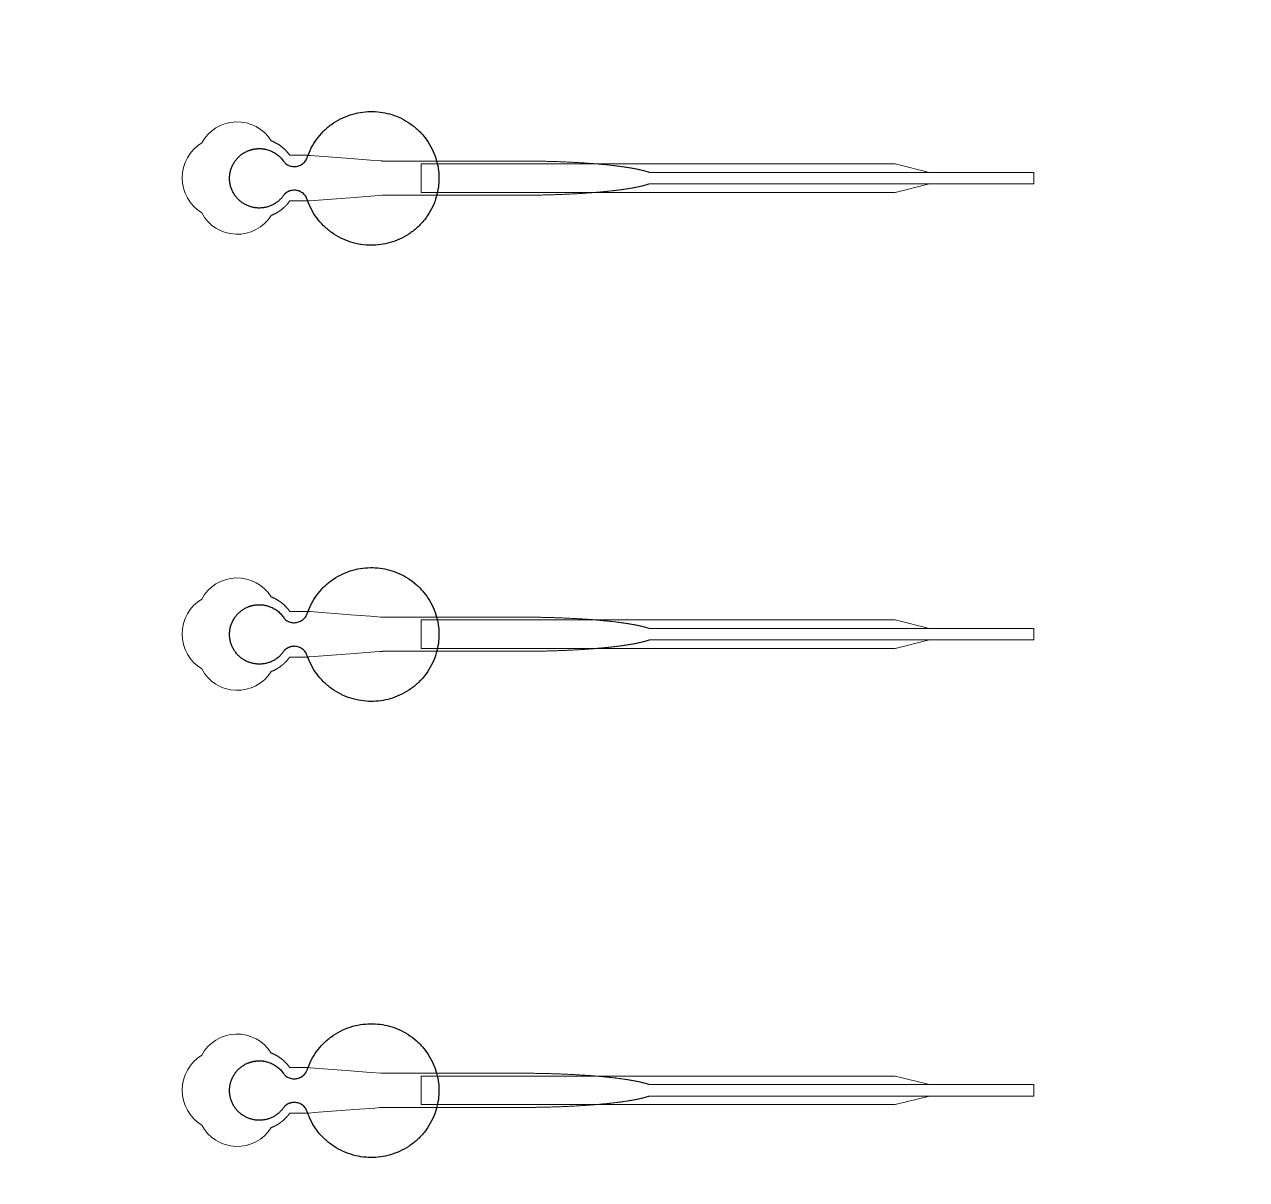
# Model space of a CAD drawing. Header units: inches. Extents: x -52997 to 52003, y -52254 to 52746.
# Drawn here: x -16880 to -11519, y -6398 to -1333 of the extents above; entities that cross this region are included whole.
import ezdxf

# ---------------------------------------------------------------- set-up
doc = ezdxf.new("R2010")
doc.units = ezdxf.units.IN
doc.header["$MEASUREMENT"] = 0
doc.layers.add('1', color=1, linetype='Continuous')
doc.layers.add('2', color=140, linetype='Continuous', lineweight=0)
doc.layers.add('3', color=90, linetype='Continuous', lineweight=0)

msp = doc.modelspace()

# ---------------------------------------------------------------- linework, layer by layer
at = {"layer": '1'}
for points in [[(-16283.4, -47485.7), (0, -47485.7), (16283.4, -47485.7, 5.999107)], [(-16250, -47285.7), (0, -47285.7), (16250, -47285.7, 5.986812)], [(-13685.8, -45485.7), (0, -45485.7), (13685.8, -45485.7, 6.794322)]]:
    msp.add_lwpolyline(points, format="xyb", close=True, dxfattribs=at)
msp.add_circle((-497.2, 245.8), 52500, dxfattribs=at)
for points in [[(-15740.3, -2078.6), (-15718.1, -2055.5), (-15686.5, -2060.7), (-15654.8, -2065.9), (-15641.2, -2094.9), (-15565.8, -2335.8), (-15313.8, -2298.1), (-15061.8, -2260.4), (-15061.7, -2008.3), (-15061.5, -1756.1), (-15313.5, -1718.2), (-15565.5, -1680.3), (-15641.1, -1921.1), (-15654.4, -1949.6), (-15685.2, -1955.3), (-15716.1, -1961.1), (-15738.7, -1939.3), (-15790, -1855.9), (-15884.4, -1882), (-15978.8, -1908.1), (-15980, -2006), (-15981.2, -2104), (-15887.4, -2132.4), (-15793.7, -2160.8), (-15740.3, -2078.6)], [(-15740.3, -4078.6), (-15718.1, -4055.5), (-15686.5, -4060.7), (-15654.8, -4065.9), (-15641.2, -4094.9), (-15565.8, -4335.8), (-15313.8, -4298.1), (-15061.8, -4260.4), (-15061.7, -4008.3), (-15061.5, -3756.1), (-15313.5, -3718.2), (-15565.5, -3680.3), (-15641.1, -3921.1), (-15654.4, -3949.6), (-15685.2, -3955.3), (-15716.1, -3961.1), (-15738.7, -3939.3), (-15790, -3855.9), (-15884.4, -3882), (-15978.8, -3908.1), (-15980, -4006), (-15981.2, -4104), (-15887.4, -4132.4), (-15793.7, -4160.8), (-15740.3, -4078.6)], [(-15740.3, -6078.6), (-15718.1, -6055.5), (-15686.5, -6060.7), (-15654.8, -6065.9), (-15641.2, -6094.9), (-15565.8, -6335.8), (-15313.8, -6298.1), (-15061.8, -6260.4), (-15061.7, -6008.3), (-15061.5, -5756.1), (-15313.5, -5718.2), (-15565.5, -5680.3), (-15641.1, -5921.1), (-15654.4, -5949.6), (-15685.2, -5955.3), (-15716.1, -5961.1), (-15738.7, -5939.3), (-15790, -5855.9), (-15884.4, -5882), (-15978.8, -5908.1), (-15980, -6006), (-15981.2, -6104), (-15887.4, -6132.4), (-15793.7, -6160.8), (-15740.3, -6078.6)]]:
    msp.add_rational_spline(points, [1, 0.884783429184, 1, 0.884783429184, 1, 0.758252289935, 1, 0.758252289935, 1, 0.758252289935, 1, 0.758252289935, 1, 0.888941908896, 1, 0.888941908896, 1, 0.79946124759, 1, 0.79946124759, 1, 0.79946124759, 1, 0.79946124759, 1], degree=2, knots=[0, 0, 0, 0.969535, 0.969535, 1.939069, 1.939069, 3.359405, 3.359405, 4.779741, 4.779741, 6.200078, 6.200078, 7.620414, 7.620414, 8.571947, 8.571947, 9.52348, 9.52348, 10.812277, 10.812277, 12.101074, 12.101074, 13.389871, 13.389871, 14.678668, 14.678668, 14.678668], dxfattribs=at)
at = {"layer": '2'}
for points in [[(-16283.4, -47485.7), (0, -47485.7), (16283.4, -47485.7, 5.999107)], [(-16250, -47285.7), (0, -47285.7), (16250, -47285.7, 5.986812)], [(-13685.8, -45485.7), (0, -45485.7), (13685.8, -45485.7, 6.794322)], [(-15797.6, -2170.4), (-15797.3, -2170.3), (-15796.4, -2170), (-15795.6, -2169.7), (-15794.7, -2169.3), (-15793.9, -2169), (-15793, -2168.6), (-15792.2, -2168.3), (-15791.3, -2167.9), (-15790.5, -2167.5), (-15789.6, -2167.2), (-15788.8, -2166.8), (-15787.9, -2166.4), (-15787.1, -2166), (-15786.2, -2165.6), (-15785.3, -2165.2), (-15784.5, -2164.8), (-15783.6, -2164.4), (-15782.8, -2163.9), (-15781.9, -2163.5), (-15781.1, -2163.1), (-15780.2, -2162.6), (-15779.3, -2162.2), (-15778.5, -2161.7), (-15777.6, -2161.3), (-15776.8, -2160.8), (-15775.9, -2160.3), (-15775.1, -2159.9), (-15774.2, -2159.4), (-15773.3, -2158.9), (-15772.5, -2158.4), (-15771.6, -2157.9), (-15770.8, -2157.4), (-15769.9, -2156.9), (-15769.1, -2156.4), (-15768.2, -2155.8), (-15767.4, -2155.3), (-15766.5, -2154.8), (-15765.7, -2154.2), (-15764.9, -2153.7), (-15764, -2153.1), (-15763.2, -2152.6), (-15762.3, -2152), (-15761.5, -2151.4), (-15760.7, -2150.9), (-15759.8, -2150.3), (-15759, -2149.7), (-15758.2, -2149.1), (-15757.4, -2148.5), (-15756.5, -2147.9), (-15755.7, -2147.3), (-15754.9, -2146.7), (-15754.1, -2146.1), (-15753.3, -2145.5), (-15752.5, -2144.8), (-15751.7, -2144.2), (-15750.9, -2143.6), (-15750.1, -2142.9), (-15749.3, -2142.3), (-15748.5, -2141.7), (-15747.7, -2141), (-15746.9, -2140.4), (-15746.1, -2139.7), (-15745.3, -2139), (-15744.6, -2138.4), (-15743.8, -2137.7), (-15743, -2137), (-15742.3, -2136.3), (-15741.5, -2135.7), (-15740.8, -2135), (-15740, -2134.3), (-15739.3, -2133.6), (-15738.5, -2132.9), (-15737.8, -2132.2), (-15737.1, -2131.5), (-15736.3, -2130.8), (-15735.6, -2130.1), (-15734.9, -2129.3), (-15734.2, -2128.6), (-15733.5, -2127.9), (-15732.8, -2127.2), (-15732.1, -2126.4), (-15731.4, -2125.7), (-15730.7, -2125), (-15730.1, -2124.3), (-15729.4, -2123.5), (-15728.7, -2122.8), (-15728, -2122), (-15727.4, -2121.3), (-15726.7, -2120.5), (-15726.1, -2119.8), (-15725.5, -2119), (-15724.8, -2118.3), (-15724.2, -2117.5), (-15723.6, -2116.8), (-15723, -2116), (-15722.4, -2115.3), (-15721.7, -2114.5), (-15721.1, -2113.7), (-15720.6, -2113), (-15720, -2112.2), (-15719.4, -2111.4), (-15718.8, -2110.7), (-15718.3, -2109.9), (-15717.7, -2109.1), (-15717.1, -2108.4), (-15716.6, -2107.6), (-15716.1, -2106.8), (-15672.5, -2106.8), (-15650.7, -2106.8), (-15639.8, -2106.8), (-15637.1, -2106.8), (-15635.7, -2106.8), (-15635.6, -2106.8), (-15635.6, -2106.8), (-15635.6, -2106.8), (-15635.6, -2106.8), (-15635.6, -2106.8), (-15635.5, -2106.8), (-15635.2, -2106.8), (-15634.5, -2106.7), (-15633.1, -2106.6), (-15630.3, -2106.4), (-15608.3, -2104.7), (-15431.6, -2091.2), (-15343.3, -2084.4), (-15321.2, -2082.7), (-15310.2, -2081.9), (-15309.8, -2081.8), (-15309.7, -2081.8), (-15309.7, -2081.8), (-15309.7, -2081.8), (-15309.6, -2081.8), (-15309.2, -2081.8), (-15048.7, -2081.8), (-15042.4, -2081.8), (-15029.8, -2081.8), (-14929.3, -2081.8), (-14728.3, -2081.8), (-14715.7, -2081.8), (-14709.5, -2081.8), (-14706.3, -2081.8), (-14704.8, -2081.8), (-14704.4, -2081.8), (-14704.2, -2081.8), (-14704.1, -2081.8), (-14704, -2081.8), (-14704, -2081.8), (-14704, -2081.8), (-14703.4, -2081.8), (-14698.8, -2081.8), (-14694.2, -2081.8), (-14689.6, -2081.8), (-14685, -2081.8), (-14680.3, -2081.8), (-14675.7, -2081.7), (-14671, -2081.7), (-14666.3, -2081.7), (-14661.6, -2081.6), (-14656.9, -2081.6), (-14652.2, -2081.6), (-14647.5, -2081.5), (-14642.8, -2081.4), (-14638, -2081.4), (-14633.3, -2081.3), (-14628.5, -2081.2), (-14623.7, -2081.2), (-14619, -2081.1), (-14614.2, -2081), (-14609.4, -2080.9), (-14604.6, -2080.8), (-14599.8, -2080.7), (-14595, -2080.6), (-14590.2, -2080.5), (-14585.3, -2080.3), (-14580.5, -2080.2), (-14575.7, -2080.1), (-14570.9, -2080), (-14566, -2079.8), (-14561.2, -2079.7), (-14556.4, -2079.5), (-14551.6, -2079.4), (-14546.7, -2079.2), (-14541.9, -2079), (-14537.1, -2078.9), (-14532.2, -2078.7), (-14527.4, -2078.5), (-14522.6, -2078.3), (-14517.7, -2078.1), (-14512.9, -2077.9), (-14508.1, -2077.7), (-14503.3, -2077.5), (-14498.5, -2077.3), (-14493.7, -2077.1), (-14488.9, -2076.8), (-14484.1, -2076.6), (-14479.3, -2076.4), (-14474.6, -2076.1), (-14469.8, -2075.9), (-14465.1, -2075.6), (-14460.3, -2075.4), (-14455.6, -2075.1), (-14450.9, -2074.8), (-14446.2, -2074.6), (-14441.5, -2074.3), (-14436.8, -2074), (-14432.1, -2073.7), (-14427.5, -2073.4), (-14422.8, -2073.1), (-14418.2, -2072.8), (-14413.6, -2072.5), (-14409, -2072.1), (-14404.4, -2071.8), (-14402.2, -2071.6), (-14399.9, -2071.5), (-14397.6, -2071.3), (-14395.3, -2071.1), (-14393.1, -2071), (-14390.8, -2070.8), (-14388.6, -2070.6), (-14386.3, -2070.5), (-14384.1, -2070.3), (-14381.9, -2070.1), (-14379.6, -2069.9), (-14377.4, -2069.7), (-14375.2, -2069.6), (-14373, -2069.4), (-14370.8, -2069.2), (-14368.6, -2069), (-14366.4, -2068.8), (-14364.2, -2068.6), (-14362, -2068.5), (-14359.8, -2068.3), (-14357.6, -2068.1), (-14355.4, -2067.9), (-14353.3, -2067.7), (-14351.1, -2067.5), (-14349, -2067.3), (-14346.8, -2067.1), (-14344.7, -2066.9), (-14342.6, -2066.7), (-14340.4, -2066.5), (-14338.3, -2066.3), (-14336.2, -2066.1), (-14334.1, -2065.9), (-14332, -2065.7), (-14329.9, -2065.5), (-14327.8, -2065.3), (-14325.8, -2065.1), (-14323.7, -2064.8), (-14321.6, -2064.6), (-14319.6, -2064.4), (-14317.5, -2064.2), (-14315.5, -2064), (-14313.4, -2063.8), (-14311.4, -2063.5), (-14309.4, -2063.3), (-14307.4, -2063.1), (-14305.4, -2062.9), (-14303.4, -2062.7), (-14301.4, -2062.4), (-14299.4, -2062.2), (-14297.4, -2062), (-14295.5, -2061.8), (-14293.5, -2061.5), (-14291.6, -2061.3), (-14289.6, -2061.1), (-14287.7, -2060.8), (-14285.8, -2060.6), (-14283.9, -2060.4), (-14281.9, -2060.1), (-14280, -2059.9), (-14278.2, -2059.7), (-14276.3, -2059.4), (-14274.4, -2059.2), (-14272.5, -2058.9), (-14270.7, -2058.7), (-14268.8, -2058.5), (-14267, -2058.2), (-14265.2, -2058), (-14263.3, -2057.7), (-14261.5, -2057.5), (-14259.7, -2057.2), (-14257.9, -2057), (-14256.1, -2056.7), (-14254.4, -2056.5), (-14252.6, -2056.2), (-14250.8, -2056), (-14249.1, -2055.7), (-14247.4, -2055.5), (-14245.6, -2055.2), (-14243.9, -2055), (-14242.2, -2054.7), (-14240.5, -2054.5), (-14238.8, -2054.2), (-14237.1, -2053.9), (-14235.5, -2053.7), (-14233.8, -2053.4), (-14232.1, -2053.2), (-14230.5, -2052.9), (-14228.9, -2052.6), (-14227.2, -2052.4), (-14225.6, -2052.1), (-14224, -2051.8), (-14222.4, -2051.6), (-14220.8, -2051.3), (-14219.3, -2051), (-14217.7, -2050.8), (-14216.2, -2050.5), (-14214.6, -2050.2), (-14213.1, -2050), (-14211.6, -2049.7), (-14210, -2049.4), (-14208.5, -2049.1), (-14207, -2048.9), (-14205.6, -2048.6), (-14204.1, -2048.3), (-14202.6, -2048), (-14201.2, -2047.8), (-14199.7, -2047.5), (-14198.3, -2047.2), (-14196.9, -2046.9), (-14195.5, -2046.6), (-14194.1, -2046.4), (-14192.7, -2046.1), (-14191.3, -2045.8), (-14190, -2045.5), (-14188.6, -2045.2), (-14187.3, -2044.9), (-14185.9, -2044.7), (-14184.6, -2044.4), (-14183.3, -2044.1), (-14182, -2043.8), (-14180.7, -2043.5), (-14179.4, -2043.2), (-14178.2, -2043), (-14176.9, -2042.7), (-14175.7, -2042.4), (-14174.4, -2042.1), (-14173.2, -2041.8), (-14172, -2041.5), (-14170.8, -2041.2), (-14169.6, -2040.9), (-14168.4, -2040.6), (-14167.2, -2040.3), (-14166.1, -2040.1), (-14164.9, -2039.8), (-14163.8, -2039.5), (-14162.7, -2039.2), (-14161.5, -2038.9), (-14160.4, -2038.6), (-14159.3, -2038.3), (-14158.3, -2038), (-14157.2, -2037.7), (-14156.1, -2037.4), (-14155.1, -2037.1), (-14154, -2036.8), (-14153, -2036.5), (-14152, -2036.2), (-14151, -2035.9), (-14150, -2035.6), (-14149, -2035.3), (-14148, -2035), (-14147.1, -2034.7), (-14146.1, -2034.4), (-14145.2, -2034.1), (-14144.3, -2033.8), (-14143.3, -2033.5), (-14142.4, -2033.2), (-14141.5, -2032.9), (-14140.7, -2032.6), (-14139.8, -2032.3), (-14138.4, -2031.9), (-12452.7, -2032), (-12452.7, -1981.8), (-14138.3, -1981.8), (-14138.6, -1981.7), (-14139.4, -1981.4), (-14140.3, -1981.1), (-14141.2, -1980.8), (-14142.1, -1980.5), (-14143, -1980.2), (-14143.9, -1979.9), (-14144.8, -1979.6), (-14145.8, -1979.3), (-14146.7, -1979), (-14147.7, -1978.7), (-14148.7, -1978.4), (-14149.6, -1978.1), (-14150.6, -1977.8), (-14151.6, -1977.5), (-14152.7, -1977.2), (-14153.7, -1976.9), (-14154.7, -1976.6), (-14155.8, -1976.3), (-14156.8, -1976.1), (-14157.9, -1975.8), (-14159, -1975.5), (-14160.1, -1975.2), (-14161.2, -1974.9), (-14162.3, -1974.6), (-14163.4, -1974.3), (-14164.6, -1974), (-14165.7, -1973.7), (-14166.9, -1973.4), (-14168, -1973.1), (-14169.2, -1972.8), (-14170.4, -1972.5), (-14171.6, -1972.2), (-14172.8, -1971.9), (-14174.1, -1971.7), (-14175.3, -1971.4), (-14176.5, -1971.1), (-14177.8, -1970.8), (-14179.1, -1970.5), (-14180.3, -1970.2), (-14181.6, -1969.9), (-14182.9, -1969.6), (-14184.3, -1969.4), (-14185.6, -1969.1), (-14186.9, -1968.8), (-14188.3, -1968.5), (-14189.6, -1968.2), (-14191, -1967.9), (-14192.4, -1967.7), (-14193.7, -1967.4), (-14195.1, -1967.1), (-14196.5, -1966.8), (-14198, -1966.5), (-14199.4, -1966.3), (-14200.8, -1966), (-14202.3, -1965.7), (-14203.7, -1965.4), (-14205.2, -1965.1), (-14206.7, -1964.9), (-14208.2, -1964.6), (-14209.7, -1964.3), (-14211.2, -1964), (-14212.7, -1963.8), (-14214.3, -1963.5), (-14215.8, -1963.2), (-14217.4, -1963), (-14218.9, -1962.7), (-14220.5, -1962.4), (-14222.1, -1962.2), (-14223.7, -1961.9), (-14225.3, -1961.6), (-14226.9, -1961.4), (-14228.5, -1961.1), (-14230.1, -1960.8), (-14231.8, -1960.6), (-14233.4, -1960.3), (-14235.1, -1960), (-14236.8, -1959.8), (-14238.4, -1959.5), (-14240.1, -1959.3), (-14241.8, -1959), (-14243.6, -1958.7), (-14245.3, -1958.5), (-14247, -1958.2), (-14248.7, -1958), (-14250.5, -1957.7), (-14252.2, -1957.5), (-14254, -1957.2), (-14255.8, -1957), (-14257.6, -1956.7), (-14259.4, -1956.5), (-14261.2, -1956.2), (-14263, -1956), (-14264.8, -1955.7), (-14266.6, -1955.5), (-14268.5, -1955.2), (-14270.3, -1955), (-14272.2, -1954.8), (-14274, -1954.5), (-14275.9, -1954.3), (-14277.8, -1954), (-14279.7, -1953.8), (-14281.6, -1953.6), (-14283.5, -1953.3), (-14285.4, -1953.1), (-14287.3, -1952.9), (-14289.2, -1952.6), (-14291.2, -1952.4), (-14293.1, -1952.2), (-14295.1, -1951.9), (-14297, -1951.7), (-14299, -1951.5), (-14301, -1951.3), (-14303, -1951), (-14305, -1950.8), (-14307, -1950.6), (-14309, -1950.4), (-14311, -1950.2), (-14313, -1949.9), (-14315, -1949.7), (-14317.1, -1949.5), (-14319.1, -1949.3), (-14321.2, -1949.1), (-14323.2, -1948.9), (-14325.3, -1948.7), (-14327.4, -1948.4), (-14329.5, -1948.2), (-14331.6, -1948), (-14333.6, -1947.8), (-14335.7, -1947.6), (-14337.9, -1947.4), (-14340, -1947.2), (-14342.1, -1947), (-14344.2, -1946.8), (-14346.4, -1946.6), (-14348.5, -1946.4), (-14350.6, -1946.2), (-14352.8, -1946), (-14354.9, -1945.8), (-14357.1, -1945.6), (-14359.3, -1945.4), (-14361.5, -1945.3), (-14363.6, -1945.1), (-14365.8, -1944.9), (-14368, -1944.7), (-14370.2, -1944.5), (-14372.4, -1944.3), (-14374.6, -1944.1), (-14376.8, -1944), (-14379.1, -1943.8), (-14381.3, -1943.6), (-14383.5, -1943.4), (-14385.8, -1943.2), (-14388, -1943.1), (-14390.2, -1942.9), (-14392.5, -1942.7), (-14394.7, -1942.6), (-14397, -1942.4), (-14399.3, -1942.2), (-14401.5, -1942.1), (-14406.1, -1941.7), (-14410.7, -1941.4), (-14415.2, -1941.1), (-14419.8, -1940.8), (-14424.5, -1940.5), (-14429.1, -1940.2), (-14433.7, -1939.9), (-14438.4, -1939.6), (-14443.1, -1939.3), (-14447.7, -1939), (-14452.4, -1938.7), (-14457.2, -1938.5), (-14461.9, -1938.2), (-14466.6, -1937.9), (-14471.3, -1937.7), (-14476.1, -1937.5), (-14480.8, -1937.2), (-14485.6, -1937), (-14490.4, -1936.7), (-14495.1, -1936.5), (-14499.9, -1936.3), (-14504.7, -1936.1), (-14509.5, -1935.9), (-14514.3, -1935.7), (-14519.1, -1935.5), (-14523.9, -1935.3), (-14528.7, -1935.1), (-14533.5, -1934.9), (-14538.3, -1934.7), (-14543.1, -1934.6), (-14547.9, -1934.4), (-14552.7, -1934.3), (-14557.6, -1934.1), (-14562.4, -1933.9), (-14567.2, -1933.8), (-14572, -1933.7), (-14576.8, -1933.5), (-14581.6, -1933.4), (-14586.4, -1933.3), (-14591.2, -1933.2), (-14595.9, -1933.1), (-14600.7, -1932.9), (-14605.5, -1932.8), (-14610.3, -1932.8), (-14615, -1932.7), (-14619.8, -1932.6), (-14624.5, -1932.5), (-14629.3, -1932.4), (-14634, -1932.3), (-14638.7, -1932.3), (-14643.4, -1932.2), (-14648.1, -1932.2), (-14652.8, -1932.1), (-14657.5, -1932.1), (-14662.2, -1932), (-14666.8, -1932), (-14671.5, -1931.9), (-14676.1, -1931.9), (-14680.7, -1931.9), (-14685.3, -1931.9), (-14689.9, -1931.9), (-14692.2, -1931.8), (-14692.8, -1931.8), (-14693.1, -1931.8), (-14693.2, -1931.8), (-14693.4, -1931.8), (-14695, -1931.8), (-14701.4, -1931.8), (-14714.1, -1931.8), (-14765.1, -1931.8), (-14969.1, -1931.8), (-15020, -1931.8), (-15045.5, -1931.8), (-15051.9, -1931.8), (-15053.5, -1931.8), (-15309.3, -1931.8), (-15309.7, -1931.8), (-15309.7, -1931.8), (-15309.7, -1931.8), (-15309.8, -1931.8), (-15309.9, -1931.8), (-15310.2, -1931.8), (-15311.6, -1931.7), (-15317.1, -1931.3), (-15361.3, -1927.9), (-15449.6, -1921.1), (-15626.2, -1907.6), (-15631.8, -1907.1), (-15634.5, -1906.9), (-15635.2, -1906.9), (-15635.6, -1906.8), (-15635.6, -1906.8), (-15635.6, -1906.8), (-15635.6, -1906.8), (-15635.6, -1906.8), (-15635.7, -1906.8), (-15635.7, -1906.8), (-15636, -1906.8), (-15638.8, -1906.8), (-15644.2, -1906.8), (-15655.1, -1906.8), (-15676.9, -1906.8), (-15698.7, -1906.8), (-15709.6, -1906.8), (-15715, -1906.8), (-15715.7, -1906.8), (-15715.9, -1906.8), (-15716, -1906.8), (-15716, -1906.8), (-15716, -1906.8), (-15716.1, -1906.8), (-15716.1, -1906.8), (-15716.5, -1906.2), (-15717.3, -1905.1), (-15718.1, -1904), (-15718.9, -1902.9), (-15719.7, -1901.8), (-15720.6, -1900.6), (-15721.4, -1899.5), (-15722.3, -1898.4), (-15723.2, -1897.3), (-15724.1, -1896.2), (-15725, -1895.1), (-15725.9, -1894), (-15726.9, -1892.9), (-15727.8, -1891.8), (-15728.8, -1890.7), (-15729.8, -1889.6), (-15730.8, -1888.5), (-15731.8, -1887.5), (-15732.8, -1886.4), (-15733.8, -1885.3), (-15734.9, -1884.3), (-15735.9, -1883.2), (-15737, -1882.2), (-15738, -1881.1), (-15739.1, -1880.1), (-15740.2, -1879), (-15741.3, -1878), (-15742.5, -1877), (-15743.6, -1876), (-15744.7, -1875), (-15745.9, -1874), (-15747.1, -1873), (-15748.2, -1872), (-15749.4, -1871), (-15750.6, -1870.1), (-15751.8, -1869.1), (-15753.1, -1868.2), (-15754.3, -1867.2), (-15755.5, -1866.3), (-15756.8, -1865.4), (-15758, -1864.5), (-15759.3, -1863.6), (-15760.6, -1862.7), (-15761.9, -1861.8), (-15763.2, -1861), (-15764.5, -1860.1), (-15765.8, -1859.3), (-15767.1, -1858.4), (-15768.4, -1857.6), (-15769.8, -1856.8), (-15771.1, -1856), (-15772.5, -1855.2), (-15773.8, -1854.4), (-15775.2, -1853.6), (-15776.6, -1852.9), (-15777.9, -1852.1), (-15779.3, -1851.4), (-15780.7, -1850.7), (-15782.1, -1850), (-15783.5, -1849.3), (-15784.9, -1848.6), (-15786.3, -1848), (-15787.7, -1847.3), (-15789.1, -1846.7), (-15790.6, -1846.1), (-15792, -1845.5), (-15793.4, -1844.9), (-15794.9, -1844.3), (-15796.3, -1843.7), (-15797.5, -1843.2, 0.576044), (-16102.1, -1852.6, 0.560065), (-16102.1, -2159.1, 0.578435)], [(-15797.6, -4170.4), (-15797.3, -4170.3), (-15796.4, -4170), (-15795.6, -4169.7), (-15794.7, -4169.3), (-15793.9, -4169), (-15793, -4168.6), (-15792.2, -4168.3), (-15791.3, -4167.9), (-15790.5, -4167.5), (-15789.6, -4167.2), (-15788.8, -4166.8), (-15787.9, -4166.4), (-15787.1, -4166), (-15786.2, -4165.6), (-15785.3, -4165.2), (-15784.5, -4164.8), (-15783.6, -4164.4), (-15782.8, -4163.9), (-15781.9, -4163.5), (-15781.1, -4163.1), (-15780.2, -4162.6), (-15779.3, -4162.2), (-15778.5, -4161.7), (-15777.6, -4161.3), (-15776.8, -4160.8), (-15775.9, -4160.3), (-15775.1, -4159.9), (-15774.2, -4159.4), (-15773.3, -4158.9), (-15772.5, -4158.4), (-15771.6, -4157.9), (-15770.8, -4157.4), (-15769.9, -4156.9), (-15769.1, -4156.4), (-15768.2, -4155.8), (-15767.4, -4155.3), (-15766.5, -4154.8), (-15765.7, -4154.2), (-15764.9, -4153.7), (-15764, -4153.1), (-15763.2, -4152.6), (-15762.3, -4152), (-15761.5, -4151.4), (-15760.7, -4150.9), (-15759.8, -4150.3), (-15759, -4149.7), (-15758.2, -4149.1), (-15757.4, -4148.5), (-15756.5, -4147.9), (-15755.7, -4147.3), (-15754.9, -4146.7), (-15754.1, -4146.1), (-15753.3, -4145.5), (-15752.5, -4144.8), (-15751.7, -4144.2), (-15750.9, -4143.6), (-15750.1, -4142.9), (-15749.3, -4142.3), (-15748.5, -4141.7), (-15747.7, -4141), (-15746.9, -4140.4), (-15746.1, -4139.7), (-15745.3, -4139), (-15744.6, -4138.4), (-15743.8, -4137.7), (-15743, -4137), (-15742.3, -4136.3), (-15741.5, -4135.7), (-15740.8, -4135), (-15740, -4134.3), (-15739.3, -4133.6), (-15738.5, -4132.9), (-15737.8, -4132.2), (-15737.1, -4131.5), (-15736.3, -4130.8), (-15735.6, -4130.1), (-15734.9, -4129.3), (-15734.2, -4128.6), (-15733.5, -4127.9), (-15732.8, -4127.2), (-15732.1, -4126.4), (-15731.4, -4125.7), (-15730.7, -4125), (-15730.1, -4124.3), (-15729.4, -4123.5), (-15728.7, -4122.8), (-15728, -4122), (-15727.4, -4121.3), (-15726.7, -4120.5), (-15726.1, -4119.8), (-15725.5, -4119), (-15724.8, -4118.3), (-15724.2, -4117.5), (-15723.6, -4116.8), (-15723, -4116), (-15722.4, -4115.3), (-15721.7, -4114.5), (-15721.1, -4113.7), (-15720.6, -4113), (-15720, -4112.2), (-15719.4, -4111.4), (-15718.8, -4110.7), (-15718.3, -4109.9), (-15717.7, -4109.1), (-15717.1, -4108.4), (-15716.6, -4107.6), (-15716.1, -4106.8), (-15672.5, -4106.8), (-15650.7, -4106.8), (-15639.8, -4106.8), (-15637.1, -4106.8), (-15635.7, -4106.8), (-15635.6, -4106.8), (-15635.6, -4106.8), (-15635.6, -4106.8), (-15635.6, -4106.8), (-15635.6, -4106.8), (-15635.5, -4106.8), (-15635.2, -4106.8), (-15634.5, -4106.7), (-15633.1, -4106.6), (-15630.3, -4106.4), (-15608.3, -4104.7), (-15431.6, -4091.2), (-15343.3, -4084.4), (-15321.2, -4082.7), (-15310.2, -4081.9), (-15309.8, -4081.8), (-15309.7, -4081.8), (-15309.7, -4081.8), (-15309.7, -4081.8), (-15309.6, -4081.8), (-15309.2, -4081.8), (-15048.7, -4081.8), (-15042.4, -4081.8), (-15029.8, -4081.8), (-14929.3, -4081.8), (-14728.3, -4081.8), (-14715.7, -4081.8), (-14709.5, -4081.8), (-14706.3, -4081.8), (-14704.8, -4081.8), (-14704.4, -4081.8), (-14704.2, -4081.8), (-14704.1, -4081.8), (-14704, -4081.8), (-14704, -4081.8), (-14704, -4081.8), (-14703.4, -4081.8), (-14698.8, -4081.8), (-14694.2, -4081.8), (-14689.6, -4081.8), (-14685, -4081.8), (-14680.3, -4081.8), (-14675.7, -4081.7), (-14671, -4081.7), (-14666.3, -4081.7), (-14661.6, -4081.6), (-14656.9, -4081.6), (-14652.2, -4081.6), (-14647.5, -4081.5), (-14642.8, -4081.4), (-14638, -4081.4), (-14633.3, -4081.3), (-14628.5, -4081.2), (-14623.7, -4081.2), (-14619, -4081.1), (-14614.2, -4081), (-14609.4, -4080.9), (-14604.6, -4080.8), (-14599.8, -4080.7), (-14595, -4080.6), (-14590.2, -4080.5), (-14585.3, -4080.3), (-14580.5, -4080.2), (-14575.7, -4080.1), (-14570.9, -4080), (-14566, -4079.8), (-14561.2, -4079.7), (-14556.4, -4079.5), (-14551.6, -4079.4), (-14546.7, -4079.2), (-14541.9, -4079), (-14537.1, -4078.9), (-14532.2, -4078.7), (-14527.4, -4078.5), (-14522.6, -4078.3), (-14517.7, -4078.1), (-14512.9, -4077.9), (-14508.1, -4077.7), (-14503.3, -4077.5), (-14498.5, -4077.3), (-14493.7, -4077.1), (-14488.9, -4076.8), (-14484.1, -4076.6), (-14479.3, -4076.4), (-14474.6, -4076.1), (-14469.8, -4075.9), (-14465.1, -4075.6), (-14460.3, -4075.4), (-14455.6, -4075.1), (-14450.9, -4074.8), (-14446.2, -4074.6), (-14441.5, -4074.3), (-14436.8, -4074), (-14432.1, -4073.7), (-14427.5, -4073.4), (-14422.8, -4073.1), (-14418.2, -4072.8), (-14413.6, -4072.5), (-14409, -4072.1), (-14404.4, -4071.8), (-14402.2, -4071.6), (-14399.9, -4071.5), (-14397.6, -4071.3), (-14395.3, -4071.1), (-14393.1, -4071), (-14390.8, -4070.8), (-14388.6, -4070.6), (-14386.3, -4070.5), (-14384.1, -4070.3), (-14381.9, -4070.1), (-14379.6, -4069.9), (-14377.4, -4069.7), (-14375.2, -4069.6), (-14373, -4069.4), (-14370.8, -4069.2), (-14368.6, -4069), (-14366.4, -4068.8), (-14364.2, -4068.6), (-14362, -4068.5), (-14359.8, -4068.3), (-14357.6, -4068.1), (-14355.4, -4067.9), (-14353.3, -4067.7), (-14351.1, -4067.5), (-14349, -4067.3), (-14346.8, -4067.1), (-14344.7, -4066.9), (-14342.6, -4066.7), (-14340.4, -4066.5), (-14338.3, -4066.3), (-14336.2, -4066.1), (-14334.1, -4065.9), (-14332, -4065.7), (-14329.9, -4065.5), (-14327.8, -4065.3), (-14325.8, -4065.1), (-14323.7, -4064.8), (-14321.6, -4064.6), (-14319.6, -4064.4), (-14317.5, -4064.2), (-14315.5, -4064), (-14313.4, -4063.8), (-14311.4, -4063.5), (-14309.4, -4063.3), (-14307.4, -4063.1), (-14305.4, -4062.9), (-14303.4, -4062.7), (-14301.4, -4062.4), (-14299.4, -4062.2), (-14297.4, -4062), (-14295.5, -4061.8), (-14293.5, -4061.5), (-14291.6, -4061.3), (-14289.6, -4061.1), (-14287.7, -4060.8), (-14285.8, -4060.6), (-14283.9, -4060.4), (-14281.9, -4060.1), (-14280, -4059.9), (-14278.2, -4059.7), (-14276.3, -4059.4), (-14274.4, -4059.2), (-14272.5, -4058.9), (-14270.7, -4058.7), (-14268.8, -4058.5), (-14267, -4058.2), (-14265.2, -4058), (-14263.3, -4057.7), (-14261.5, -4057.5), (-14259.7, -4057.2), (-14257.9, -4057), (-14256.1, -4056.7), (-14254.4, -4056.5), (-14252.6, -4056.2), (-14250.8, -4056), (-14249.1, -4055.7), (-14247.4, -4055.5), (-14245.6, -4055.2), (-14243.9, -4055), (-14242.2, -4054.7), (-14240.5, -4054.5), (-14238.8, -4054.2), (-14237.1, -4053.9), (-14235.5, -4053.7), (-14233.8, -4053.4), (-14232.1, -4053.2), (-14230.5, -4052.9), (-14228.9, -4052.6), (-14227.2, -4052.4), (-14225.6, -4052.1), (-14224, -4051.8), (-14222.4, -4051.6), (-14220.8, -4051.3), (-14219.3, -4051), (-14217.7, -4050.8), (-14216.2, -4050.5), (-14214.6, -4050.2), (-14213.1, -4050), (-14211.6, -4049.7), (-14210, -4049.4), (-14208.5, -4049.1), (-14207, -4048.9), (-14205.6, -4048.6), (-14204.1, -4048.3), (-14202.6, -4048), (-14201.2, -4047.8), (-14199.7, -4047.5), (-14198.3, -4047.2), (-14196.9, -4046.9), (-14195.5, -4046.6), (-14194.1, -4046.4), (-14192.7, -4046.1), (-14191.3, -4045.8), (-14190, -4045.5), (-14188.6, -4045.2), (-14187.3, -4044.9), (-14185.9, -4044.7), (-14184.6, -4044.4), (-14183.3, -4044.1), (-14182, -4043.8), (-14180.7, -4043.5), (-14179.4, -4043.2), (-14178.2, -4043), (-14176.9, -4042.7), (-14175.7, -4042.4), (-14174.4, -4042.1), (-14173.2, -4041.8), (-14172, -4041.5), (-14170.8, -4041.2), (-14169.6, -4040.9), (-14168.4, -4040.6), (-14167.2, -4040.3), (-14166.1, -4040.1), (-14164.9, -4039.8), (-14163.8, -4039.5), (-14162.7, -4039.2), (-14161.5, -4038.9), (-14160.4, -4038.6), (-14159.3, -4038.3), (-14158.3, -4038), (-14157.2, -4037.7), (-14156.1, -4037.4), (-14155.1, -4037.1), (-14154, -4036.8), (-14153, -4036.5), (-14152, -4036.2), (-14151, -4035.9), (-14150, -4035.6), (-14149, -4035.3), (-14148, -4035), (-14147.1, -4034.7), (-14146.1, -4034.4), (-14145.2, -4034.1), (-14144.3, -4033.8), (-14143.3, -4033.5), (-14142.4, -4033.2), (-14141.5, -4032.9), (-14140.7, -4032.6), (-14139.8, -4032.3), (-14138.4, -4031.9), (-12452.7, -4032), (-12452.7, -3981.8), (-14138.3, -3981.8), (-14138.6, -3981.7), (-14139.4, -3981.4), (-14140.3, -3981.1), (-14141.2, -3980.8), (-14142.1, -3980.5), (-14143, -3980.2), (-14143.9, -3979.9), (-14144.8, -3979.6), (-14145.8, -3979.3), (-14146.7, -3979), (-14147.7, -3978.7), (-14148.7, -3978.4), (-14149.6, -3978.1), (-14150.6, -3977.8), (-14151.6, -3977.5), (-14152.7, -3977.2), (-14153.7, -3976.9), (-14154.7, -3976.6), (-14155.8, -3976.3), (-14156.8, -3976.1), (-14157.9, -3975.8), (-14159, -3975.5), (-14160.1, -3975.2), (-14161.2, -3974.9), (-14162.3, -3974.6), (-14163.4, -3974.3), (-14164.6, -3974), (-14165.7, -3973.7), (-14166.9, -3973.4), (-14168, -3973.1), (-14169.2, -3972.8), (-14170.4, -3972.5), (-14171.6, -3972.2), (-14172.8, -3971.9), (-14174.1, -3971.7), (-14175.3, -3971.4), (-14176.5, -3971.1), (-14177.8, -3970.8), (-14179.1, -3970.5), (-14180.3, -3970.2), (-14181.6, -3969.9), (-14182.9, -3969.6), (-14184.3, -3969.4), (-14185.6, -3969.1), (-14186.9, -3968.8), (-14188.3, -3968.5), (-14189.6, -3968.2), (-14191, -3967.9), (-14192.4, -3967.7), (-14193.7, -3967.4), (-14195.1, -3967.1), (-14196.5, -3966.8), (-14198, -3966.5), (-14199.4, -3966.3), (-14200.8, -3966), (-14202.3, -3965.7), (-14203.7, -3965.4), (-14205.2, -3965.1), (-14206.7, -3964.9), (-14208.2, -3964.6), (-14209.7, -3964.3), (-14211.2, -3964), (-14212.7, -3963.8), (-14214.3, -3963.5), (-14215.8, -3963.2), (-14217.4, -3963), (-14218.9, -3962.7), (-14220.5, -3962.4), (-14222.1, -3962.2), (-14223.7, -3961.9), (-14225.3, -3961.6), (-14226.9, -3961.4), (-14228.5, -3961.1), (-14230.1, -3960.8), (-14231.8, -3960.6), (-14233.4, -3960.3), (-14235.1, -3960), (-14236.8, -3959.8), (-14238.4, -3959.5), (-14240.1, -3959.3), (-14241.8, -3959), (-14243.6, -3958.7), (-14245.3, -3958.5), (-14247, -3958.2), (-14248.7, -3958), (-14250.5, -3957.7), (-14252.2, -3957.5), (-14254, -3957.2), (-14255.8, -3957), (-14257.6, -3956.7), (-14259.4, -3956.5), (-14261.2, -3956.2), (-14263, -3956), (-14264.8, -3955.7), (-14266.6, -3955.5), (-14268.5, -3955.2), (-14270.3, -3955), (-14272.2, -3954.8), (-14274, -3954.5), (-14275.9, -3954.3), (-14277.8, -3954), (-14279.7, -3953.8), (-14281.6, -3953.6), (-14283.5, -3953.3), (-14285.4, -3953.1), (-14287.3, -3952.9), (-14289.2, -3952.6), (-14291.2, -3952.4), (-14293.1, -3952.2), (-14295.1, -3951.9), (-14297, -3951.7), (-14299, -3951.5), (-14301, -3951.3), (-14303, -3951), (-14305, -3950.8), (-14307, -3950.6), (-14309, -3950.4), (-14311, -3950.2), (-14313, -3949.9), (-14315, -3949.7), (-14317.1, -3949.5), (-14319.1, -3949.3), (-14321.2, -3949.1), (-14323.2, -3948.9), (-14325.3, -3948.7), (-14327.4, -3948.4), (-14329.5, -3948.2), (-14331.6, -3948), (-14333.6, -3947.8), (-14335.7, -3947.6), (-14337.9, -3947.4), (-14340, -3947.2), (-14342.1, -3947), (-14344.2, -3946.8), (-14346.4, -3946.6), (-14348.5, -3946.4), (-14350.6, -3946.2), (-14352.8, -3946), (-14354.9, -3945.8), (-14357.1, -3945.6), (-14359.3, -3945.4), (-14361.5, -3945.3), (-14363.6, -3945.1), (-14365.8, -3944.9), (-14368, -3944.7), (-14370.2, -3944.5), (-14372.4, -3944.3), (-14374.6, -3944.1), (-14376.8, -3944), (-14379.1, -3943.8), (-14381.3, -3943.6), (-14383.5, -3943.4), (-14385.8, -3943.2), (-14388, -3943.1), (-14390.2, -3942.9), (-14392.5, -3942.7), (-14394.7, -3942.6), (-14397, -3942.4), (-14399.3, -3942.2), (-14401.5, -3942.1), (-14406.1, -3941.7), (-14410.7, -3941.4), (-14415.2, -3941.1), (-14419.8, -3940.8), (-14424.5, -3940.5), (-14429.1, -3940.2), (-14433.7, -3939.9), (-14438.4, -3939.6), (-14443.1, -3939.3), (-14447.7, -3939), (-14452.4, -3938.7), (-14457.2, -3938.5), (-14461.9, -3938.2), (-14466.6, -3937.9), (-14471.3, -3937.7), (-14476.1, -3937.5), (-14480.8, -3937.2), (-14485.6, -3937), (-14490.4, -3936.7), (-14495.1, -3936.5), (-14499.9, -3936.3), (-14504.7, -3936.1), (-14509.5, -3935.9), (-14514.3, -3935.7), (-14519.1, -3935.5), (-14523.9, -3935.3), (-14528.7, -3935.1), (-14533.5, -3934.9), (-14538.3, -3934.7), (-14543.1, -3934.6), (-14547.9, -3934.4), (-14552.7, -3934.3), (-14557.6, -3934.1), (-14562.4, -3933.9), (-14567.2, -3933.8), (-14572, -3933.7), (-14576.8, -3933.5), (-14581.6, -3933.4), (-14586.4, -3933.3), (-14591.2, -3933.2), (-14595.9, -3933.1), (-14600.7, -3932.9), (-14605.5, -3932.8), (-14610.3, -3932.8), (-14615, -3932.7), (-14619.8, -3932.6), (-14624.5, -3932.5), (-14629.3, -3932.4), (-14634, -3932.3), (-14638.7, -3932.3), (-14643.4, -3932.2), (-14648.1, -3932.2), (-14652.8, -3932.1), (-14657.5, -3932.1), (-14662.2, -3932), (-14666.8, -3932), (-14671.5, -3931.9), (-14676.1, -3931.9), (-14680.7, -3931.9), (-14685.3, -3931.9), (-14689.9, -3931.9), (-14692.2, -3931.8), (-14692.8, -3931.8), (-14693.1, -3931.8), (-14693.2, -3931.8), (-14693.4, -3931.8), (-14695, -3931.8), (-14701.4, -3931.8), (-14714.1, -3931.8), (-14765.1, -3931.8), (-14969.1, -3931.8), (-15020, -3931.8), (-15045.5, -3931.8), (-15051.9, -3931.8), (-15053.5, -3931.8), (-15309.3, -3931.8), (-15309.7, -3931.8), (-15309.7, -3931.8), (-15309.7, -3931.8), (-15309.8, -3931.8), (-15309.9, -3931.8), (-15310.2, -3931.8), (-15311.6, -3931.7), (-15317.1, -3931.3), (-15361.3, -3927.9), (-15449.6, -3921.1), (-15626.2, -3907.6), (-15631.8, -3907.1), (-15634.5, -3906.9), (-15635.2, -3906.9), (-15635.6, -3906.8), (-15635.6, -3906.8), (-15635.6, -3906.8), (-15635.6, -3906.8), (-15635.6, -3906.8), (-15635.7, -3906.8), (-15635.7, -3906.8), (-15636, -3906.8), (-15638.8, -3906.8), (-15644.2, -3906.8), (-15655.1, -3906.8), (-15676.9, -3906.8), (-15698.7, -3906.8), (-15709.6, -3906.8), (-15715, -3906.8), (-15715.7, -3906.8), (-15715.9, -3906.8), (-15716, -3906.8), (-15716, -3906.8), (-15716, -3906.8), (-15716.1, -3906.8), (-15716.1, -3906.8), (-15716.5, -3906.2), (-15717.3, -3905.1), (-15718.1, -3904), (-15718.9, -3902.9), (-15719.7, -3901.8), (-15720.6, -3900.6), (-15721.4, -3899.5), (-15722.3, -3898.4), (-15723.2, -3897.3), (-15724.1, -3896.2), (-15725, -3895.1), (-15725.9, -3894), (-15726.9, -3892.9), (-15727.8, -3891.8), (-15728.8, -3890.7), (-15729.8, -3889.6), (-15730.8, -3888.5), (-15731.8, -3887.5), (-15732.8, -3886.4), (-15733.8, -3885.3), (-15734.9, -3884.3), (-15735.9, -3883.2), (-15737, -3882.2), (-15738, -3881.1), (-15739.1, -3880.1), (-15740.2, -3879), (-15741.3, -3878), (-15742.5, -3877), (-15743.6, -3876), (-15744.7, -3875), (-15745.9, -3874), (-15747.1, -3873), (-15748.2, -3872), (-15749.4, -3871), (-15750.6, -3870.1), (-15751.8, -3869.1), (-15753.1, -3868.2), (-15754.3, -3867.2), (-15755.5, -3866.3), (-15756.8, -3865.4), (-15758, -3864.5), (-15759.3, -3863.6), (-15760.6, -3862.7), (-15761.9, -3861.8), (-15763.2, -3861), (-15764.5, -3860.1), (-15765.8, -3859.3), (-15767.1, -3858.4), (-15768.4, -3857.6), (-15769.8, -3856.8), (-15771.1, -3856), (-15772.5, -3855.2), (-15773.8, -3854.4), (-15775.2, -3853.6), (-15776.6, -3852.9), (-15777.9, -3852.1), (-15779.3, -3851.4), (-15780.7, -3850.7), (-15782.1, -3850), (-15783.5, -3849.3), (-15784.9, -3848.6), (-15786.3, -3848), (-15787.7, -3847.3), (-15789.1, -3846.7), (-15790.6, -3846.1), (-15792, -3845.5), (-15793.4, -3844.9), (-15794.9, -3844.3), (-15796.3, -3843.7), (-15797.5, -3843.2, 0.576044), (-16102.1, -3852.6, 0.560065), (-16102.1, -4159.1, 0.578435)], [(-15797.6, -6170.4), (-15797.3, -6170.3), (-15796.4, -6170), (-15795.6, -6169.7), (-15794.7, -6169.3), (-15793.9, -6169), (-15793, -6168.6), (-15792.2, -6168.3), (-15791.3, -6167.9), (-15790.5, -6167.5), (-15789.6, -6167.2), (-15788.8, -6166.8), (-15787.9, -6166.4), (-15787.1, -6166), (-15786.2, -6165.6), (-15785.3, -6165.2), (-15784.5, -6164.8), (-15783.6, -6164.4), (-15782.8, -6163.9), (-15781.9, -6163.5), (-15781.1, -6163.1), (-15780.2, -6162.6), (-15779.3, -6162.2), (-15778.5, -6161.7), (-15777.6, -6161.3), (-15776.8, -6160.8), (-15775.9, -6160.3), (-15775.1, -6159.9), (-15774.2, -6159.4), (-15773.3, -6158.9), (-15772.5, -6158.4), (-15771.6, -6157.9), (-15770.8, -6157.4), (-15769.9, -6156.9), (-15769.1, -6156.4), (-15768.2, -6155.8), (-15767.4, -6155.3), (-15766.5, -6154.8), (-15765.7, -6154.2), (-15764.9, -6153.7), (-15764, -6153.1), (-15763.2, -6152.6), (-15762.3, -6152), (-15761.5, -6151.4), (-15760.7, -6150.9), (-15759.8, -6150.3), (-15759, -6149.7), (-15758.2, -6149.1), (-15757.4, -6148.5), (-15756.5, -6147.9), (-15755.7, -6147.3), (-15754.9, -6146.7), (-15754.1, -6146.1), (-15753.3, -6145.5), (-15752.5, -6144.8), (-15751.7, -6144.2), (-15750.9, -6143.6), (-15750.1, -6142.9), (-15749.3, -6142.3), (-15748.5, -6141.7), (-15747.7, -6141), (-15746.9, -6140.4), (-15746.1, -6139.7), (-15745.3, -6139), (-15744.6, -6138.4), (-15743.8, -6137.7), (-15743, -6137), (-15742.3, -6136.3), (-15741.5, -6135.7), (-15740.8, -6135), (-15740, -6134.3), (-15739.3, -6133.6), (-15738.5, -6132.9), (-15737.8, -6132.2), (-15737.1, -6131.5), (-15736.3, -6130.8), (-15735.6, -6130.1), (-15734.9, -6129.3), (-15734.2, -6128.6), (-15733.5, -6127.9), (-15732.8, -6127.2), (-15732.1, -6126.4), (-15731.4, -6125.7), (-15730.7, -6125), (-15730.1, -6124.3), (-15729.4, -6123.5), (-15728.7, -6122.8), (-15728, -6122), (-15727.4, -6121.3), (-15726.7, -6120.5), (-15726.1, -6119.8), (-15725.5, -6119), (-15724.8, -6118.3), (-15724.2, -6117.5), (-15723.6, -6116.8), (-15723, -6116), (-15722.4, -6115.3), (-15721.7, -6114.5), (-15721.1, -6113.7), (-15720.6, -6113), (-15720, -6112.2), (-15719.4, -6111.4), (-15718.8, -6110.7), (-15718.3, -6109.9), (-15717.7, -6109.1), (-15717.1, -6108.4), (-15716.6, -6107.6), (-15716.1, -6106.8), (-15672.5, -6106.8), (-15650.7, -6106.8), (-15639.8, -6106.8), (-15637.1, -6106.8), (-15635.7, -6106.8), (-15635.6, -6106.8), (-15635.6, -6106.8), (-15635.6, -6106.8), (-15635.6, -6106.8), (-15635.6, -6106.8), (-15635.5, -6106.8), (-15635.2, -6106.8), (-15634.5, -6106.7), (-15633.1, -6106.6), (-15630.3, -6106.4), (-15608.3, -6104.7), (-15431.6, -6091.2), (-15343.3, -6084.4), (-15321.2, -6082.7), (-15310.2, -6081.9), (-15309.8, -6081.8), (-15309.7, -6081.8), (-15309.7, -6081.8), (-15309.7, -6081.8), (-15309.6, -6081.8), (-15309.2, -6081.8), (-15048.7, -6081.8), (-15042.4, -6081.8), (-15029.8, -6081.8), (-14929.3, -6081.8), (-14728.3, -6081.8), (-14715.7, -6081.8), (-14709.5, -6081.8), (-14706.3, -6081.8), (-14704.8, -6081.8), (-14704.4, -6081.8), (-14704.2, -6081.8), (-14704.1, -6081.8), (-14704, -6081.8), (-14704, -6081.8), (-14704, -6081.8), (-14703.4, -6081.8), (-14698.8, -6081.8), (-14694.2, -6081.8), (-14689.6, -6081.8), (-14685, -6081.8), (-14680.3, -6081.8), (-14675.7, -6081.7), (-14671, -6081.7), (-14666.3, -6081.7), (-14661.6, -6081.6), (-14656.9, -6081.6), (-14652.2, -6081.6), (-14647.5, -6081.5), (-14642.8, -6081.4), (-14638, -6081.4), (-14633.3, -6081.3), (-14628.5, -6081.2), (-14623.7, -6081.2), (-14619, -6081.1), (-14614.2, -6081), (-14609.4, -6080.9), (-14604.6, -6080.8), (-14599.8, -6080.7), (-14595, -6080.6), (-14590.2, -6080.5), (-14585.3, -6080.3), (-14580.5, -6080.2), (-14575.7, -6080.1), (-14570.9, -6080), (-14566, -6079.8), (-14561.2, -6079.7), (-14556.4, -6079.5), (-14551.6, -6079.4), (-14546.7, -6079.2), (-14541.9, -6079), (-14537.1, -6078.9), (-14532.2, -6078.7), (-14527.4, -6078.5), (-14522.6, -6078.3), (-14517.7, -6078.1), (-14512.9, -6077.9), (-14508.1, -6077.7), (-14503.3, -6077.5), (-14498.5, -6077.3), (-14493.7, -6077.1), (-14488.9, -6076.8), (-14484.1, -6076.6), (-14479.3, -6076.4), (-14474.6, -6076.1), (-14469.8, -6075.9), (-14465.1, -6075.6), (-14460.3, -6075.4), (-14455.6, -6075.1), (-14450.9, -6074.8), (-14446.2, -6074.6), (-14441.5, -6074.3), (-14436.8, -6074), (-14432.1, -6073.7), (-14427.5, -6073.4), (-14422.8, -6073.1), (-14418.2, -6072.8), (-14413.6, -6072.5), (-14409, -6072.1), (-14404.4, -6071.8), (-14402.2, -6071.6), (-14399.9, -6071.5), (-14397.6, -6071.3), (-14395.3, -6071.1), (-14393.1, -6071), (-14390.8, -6070.8), (-14388.6, -6070.6), (-14386.3, -6070.5), (-14384.1, -6070.3), (-14381.9, -6070.1), (-14379.6, -6069.9), (-14377.4, -6069.7), (-14375.2, -6069.6), (-14373, -6069.4), (-14370.8, -6069.2), (-14368.6, -6069), (-14366.4, -6068.8), (-14364.2, -6068.6), (-14362, -6068.5), (-14359.8, -6068.3), (-14357.6, -6068.1), (-14355.4, -6067.9), (-14353.3, -6067.7), (-14351.1, -6067.5), (-14349, -6067.3), (-14346.8, -6067.1), (-14344.7, -6066.9), (-14342.6, -6066.7), (-14340.4, -6066.5), (-14338.3, -6066.3), (-14336.2, -6066.1), (-14334.1, -6065.9), (-14332, -6065.7), (-14329.9, -6065.5), (-14327.8, -6065.3), (-14325.8, -6065.1), (-14323.7, -6064.8), (-14321.6, -6064.6), (-14319.6, -6064.4), (-14317.5, -6064.2), (-14315.5, -6064), (-14313.4, -6063.8), (-14311.4, -6063.5), (-14309.4, -6063.3), (-14307.4, -6063.1), (-14305.4, -6062.9), (-14303.4, -6062.7), (-14301.4, -6062.4), (-14299.4, -6062.2), (-14297.4, -6062), (-14295.5, -6061.8), (-14293.5, -6061.5), (-14291.6, -6061.3), (-14289.6, -6061.1), (-14287.7, -6060.8), (-14285.8, -6060.6), (-14283.9, -6060.4), (-14281.9, -6060.1), (-14280, -6059.9), (-14278.2, -6059.7), (-14276.3, -6059.4), (-14274.4, -6059.2), (-14272.5, -6058.9), (-14270.7, -6058.7), (-14268.8, -6058.5), (-14267, -6058.2), (-14265.2, -6058), (-14263.3, -6057.7), (-14261.5, -6057.5), (-14259.7, -6057.2), (-14257.9, -6057), (-14256.1, -6056.7), (-14254.4, -6056.5), (-14252.6, -6056.2), (-14250.8, -6056), (-14249.1, -6055.7), (-14247.4, -6055.5), (-14245.6, -6055.2), (-14243.9, -6055), (-14242.2, -6054.7), (-14240.5, -6054.5), (-14238.8, -6054.2), (-14237.1, -6053.9), (-14235.5, -6053.7), (-14233.8, -6053.4), (-14232.1, -6053.2), (-14230.5, -6052.9), (-14228.9, -6052.6), (-14227.2, -6052.4), (-14225.6, -6052.1), (-14224, -6051.8), (-14222.4, -6051.6), (-14220.8, -6051.3), (-14219.3, -6051), (-14217.7, -6050.8), (-14216.2, -6050.5), (-14214.6, -6050.2), (-14213.1, -6050), (-14211.6, -6049.7), (-14210, -6049.4), (-14208.5, -6049.1), (-14207, -6048.9), (-14205.6, -6048.6), (-14204.1, -6048.3), (-14202.6, -6048), (-14201.2, -6047.8), (-14199.7, -6047.5), (-14198.3, -6047.2), (-14196.9, -6046.9), (-14195.5, -6046.6), (-14194.1, -6046.4), (-14192.7, -6046.1), (-14191.3, -6045.8), (-14190, -6045.5), (-14188.6, -6045.2), (-14187.3, -6044.9), (-14185.9, -6044.7), (-14184.6, -6044.4), (-14183.3, -6044.1), (-14182, -6043.8), (-14180.7, -6043.5), (-14179.4, -6043.2), (-14178.2, -6043), (-14176.9, -6042.7), (-14175.7, -6042.4), (-14174.4, -6042.1), (-14173.2, -6041.8), (-14172, -6041.5), (-14170.8, -6041.2), (-14169.6, -6040.9), (-14168.4, -6040.6), (-14167.2, -6040.3), (-14166.1, -6040.1), (-14164.9, -6039.8), (-14163.8, -6039.5), (-14162.7, -6039.2), (-14161.5, -6038.9), (-14160.4, -6038.6), (-14159.3, -6038.3), (-14158.3, -6038), (-14157.2, -6037.7), (-14156.1, -6037.4), (-14155.1, -6037.1), (-14154, -6036.8), (-14153, -6036.5), (-14152, -6036.2), (-14151, -6035.9), (-14150, -6035.6), (-14149, -6035.3), (-14148, -6035), (-14147.1, -6034.7), (-14146.1, -6034.4), (-14145.2, -6034.1), (-14144.3, -6033.8), (-14143.3, -6033.5), (-14142.4, -6033.2), (-14141.5, -6032.9), (-14140.7, -6032.6), (-14139.8, -6032.3), (-14138.4, -6031.9), (-12452.7, -6032), (-12452.7, -5981.8), (-14138.3, -5981.8), (-14138.6, -5981.7), (-14139.4, -5981.4), (-14140.3, -5981.1), (-14141.2, -5980.8), (-14142.1, -5980.5), (-14143, -5980.2), (-14143.9, -5979.9), (-14144.8, -5979.6), (-14145.8, -5979.3), (-14146.7, -5979), (-14147.7, -5978.7), (-14148.7, -5978.4), (-14149.6, -5978.1), (-14150.6, -5977.8), (-14151.6, -5977.5), (-14152.7, -5977.2), (-14153.7, -5976.9), (-14154.7, -5976.6), (-14155.8, -5976.3), (-14156.8, -5976.1), (-14157.9, -5975.8), (-14159, -5975.5), (-14160.1, -5975.2), (-14161.2, -5974.9), (-14162.3, -5974.6), (-14163.4, -5974.3), (-14164.6, -5974), (-14165.7, -5973.7), (-14166.9, -5973.4), (-14168, -5973.1), (-14169.2, -5972.8), (-14170.4, -5972.5), (-14171.6, -5972.2), (-14172.8, -5971.9), (-14174.1, -5971.7), (-14175.3, -5971.4), (-14176.5, -5971.1), (-14177.8, -5970.8), (-14179.1, -5970.5), (-14180.3, -5970.2), (-14181.6, -5969.9), (-14182.9, -5969.6), (-14184.3, -5969.4), (-14185.6, -5969.1), (-14186.9, -5968.8), (-14188.3, -5968.5), (-14189.6, -5968.2), (-14191, -5967.9), (-14192.4, -5967.7), (-14193.7, -5967.4), (-14195.1, -5967.1), (-14196.5, -5966.8), (-14198, -5966.5), (-14199.4, -5966.3), (-14200.8, -5966), (-14202.3, -5965.7), (-14203.7, -5965.4), (-14205.2, -5965.1), (-14206.7, -5964.9), (-14208.2, -5964.6), (-14209.7, -5964.3), (-14211.2, -5964), (-14212.7, -5963.8), (-14214.3, -5963.5), (-14215.8, -5963.2), (-14217.4, -5963), (-14218.9, -5962.7), (-14220.5, -5962.4), (-14222.1, -5962.2), (-14223.7, -5961.9), (-14225.3, -5961.6), (-14226.9, -5961.4), (-14228.5, -5961.1), (-14230.1, -5960.8), (-14231.8, -5960.6), (-14233.4, -5960.3), (-14235.1, -5960), (-14236.8, -5959.8), (-14238.4, -5959.5), (-14240.1, -5959.3), (-14241.8, -5959), (-14243.6, -5958.7), (-14245.3, -5958.5), (-14247, -5958.2), (-14248.7, -5958), (-14250.5, -5957.7), (-14252.2, -5957.5), (-14254, -5957.2), (-14255.8, -5957), (-14257.6, -5956.7), (-14259.4, -5956.5), (-14261.2, -5956.2), (-14263, -5956), (-14264.8, -5955.7), (-14266.6, -5955.5), (-14268.5, -5955.2), (-14270.3, -5955), (-14272.2, -5954.8), (-14274, -5954.5), (-14275.9, -5954.3), (-14277.8, -5954), (-14279.7, -5953.8), (-14281.6, -5953.6), (-14283.5, -5953.3), (-14285.4, -5953.1), (-14287.3, -5952.9), (-14289.2, -5952.6), (-14291.2, -5952.4), (-14293.1, -5952.2), (-14295.1, -5951.9), (-14297, -5951.7), (-14299, -5951.5), (-14301, -5951.3), (-14303, -5951), (-14305, -5950.8), (-14307, -5950.6), (-14309, -5950.4), (-14311, -5950.2), (-14313, -5949.9), (-14315, -5949.7), (-14317.1, -5949.5), (-14319.1, -5949.3), (-14321.2, -5949.1), (-14323.2, -5948.9), (-14325.3, -5948.7), (-14327.4, -5948.4), (-14329.5, -5948.2), (-14331.6, -5948), (-14333.6, -5947.8), (-14335.7, -5947.6), (-14337.9, -5947.4), (-14340, -5947.2), (-14342.1, -5947), (-14344.2, -5946.8), (-14346.4, -5946.6), (-14348.5, -5946.4), (-14350.6, -5946.2), (-14352.8, -5946), (-14354.9, -5945.8), (-14357.1, -5945.6), (-14359.3, -5945.4), (-14361.5, -5945.3), (-14363.6, -5945.1), (-14365.8, -5944.9), (-14368, -5944.7), (-14370.2, -5944.5), (-14372.4, -5944.3), (-14374.6, -5944.1), (-14376.8, -5944), (-14379.1, -5943.8), (-14381.3, -5943.6), (-14383.5, -5943.4), (-14385.8, -5943.2), (-14388, -5943.1), (-14390.2, -5942.9), (-14392.5, -5942.7), (-14394.7, -5942.6), (-14397, -5942.4), (-14399.3, -5942.2), (-14401.5, -5942.1), (-14406.1, -5941.7), (-14410.7, -5941.4), (-14415.2, -5941.1), (-14419.8, -5940.8), (-14424.5, -5940.5), (-14429.1, -5940.2), (-14433.7, -5939.9), (-14438.4, -5939.6), (-14443.1, -5939.3), (-14447.7, -5939), (-14452.4, -5938.7), (-14457.2, -5938.5), (-14461.9, -5938.2), (-14466.6, -5937.9), (-14471.3, -5937.7), (-14476.1, -5937.5), (-14480.8, -5937.2), (-14485.6, -5937), (-14490.4, -5936.7), (-14495.1, -5936.5), (-14499.9, -5936.3), (-14504.7, -5936.1), (-14509.5, -5935.9), (-14514.3, -5935.7), (-14519.1, -5935.5), (-14523.9, -5935.3), (-14528.7, -5935.1), (-14533.5, -5934.9), (-14538.3, -5934.7), (-14543.1, -5934.6), (-14547.9, -5934.4), (-14552.7, -5934.3), (-14557.6, -5934.1), (-14562.4, -5933.9), (-14567.2, -5933.8), (-14572, -5933.7), (-14576.8, -5933.5), (-14581.6, -5933.4), (-14586.4, -5933.3), (-14591.2, -5933.2), (-14595.9, -5933.1), (-14600.7, -5932.9), (-14605.5, -5932.8), (-14610.3, -5932.8), (-14615, -5932.7), (-14619.8, -5932.6), (-14624.5, -5932.5), (-14629.3, -5932.4), (-14634, -5932.3), (-14638.7, -5932.3), (-14643.4, -5932.2), (-14648.1, -5932.2), (-14652.8, -5932.1), (-14657.5, -5932.1), (-14662.2, -5932), (-14666.8, -5932), (-14671.5, -5931.9), (-14676.1, -5931.9), (-14680.7, -5931.9), (-14685.3, -5931.9), (-14689.9, -5931.9), (-14692.2, -5931.8), (-14692.8, -5931.8), (-14693.1, -5931.8), (-14693.2, -5931.8), (-14693.4, -5931.8), (-14695, -5931.8), (-14701.4, -5931.8), (-14714.1, -5931.8), (-14765.1, -5931.8), (-14969.1, -5931.8), (-15020, -5931.8), (-15045.5, -5931.8), (-15051.9, -5931.8), (-15053.5, -5931.8), (-15309.3, -5931.8), (-15309.7, -5931.8), (-15309.7, -5931.8), (-15309.7, -5931.8), (-15309.8, -5931.8), (-15309.9, -5931.8), (-15310.2, -5931.8), (-15311.6, -5931.7), (-15317.1, -5931.3), (-15361.3, -5927.9), (-15449.6, -5921.1), (-15626.2, -5907.6), (-15631.8, -5907.1), (-15634.5, -5906.9), (-15635.2, -5906.9), (-15635.6, -5906.8), (-15635.6, -5906.8), (-15635.6, -5906.8), (-15635.6, -5906.8), (-15635.6, -5906.8), (-15635.7, -5906.8), (-15635.7, -5906.8), (-15636, -5906.8), (-15638.8, -5906.8), (-15644.2, -5906.8), (-15655.1, -5906.8), (-15676.9, -5906.8), (-15698.7, -5906.8), (-15709.6, -5906.8), (-15715, -5906.8), (-15715.7, -5906.8), (-15715.9, -5906.8), (-15716, -5906.8), (-15716, -5906.8), (-15716, -5906.8), (-15716.1, -5906.8), (-15716.1, -5906.8), (-15716.5, -5906.2), (-15717.3, -5905.1), (-15718.1, -5904), (-15718.9, -5902.9), (-15719.7, -5901.8), (-15720.6, -5900.6), (-15721.4, -5899.5), (-15722.3, -5898.4), (-15723.2, -5897.3), (-15724.1, -5896.2), (-15725, -5895.1), (-15725.9, -5894), (-15726.9, -5892.9), (-15727.8, -5891.8), (-15728.8, -5890.7), (-15729.8, -5889.6), (-15730.8, -5888.5), (-15731.8, -5887.5), (-15732.8, -5886.4), (-15733.8, -5885.3), (-15734.9, -5884.3), (-15735.9, -5883.2), (-15737, -5882.2), (-15738, -5881.1), (-15739.1, -5880.1), (-15740.2, -5879), (-15741.3, -5878), (-15742.5, -5877), (-15743.6, -5876), (-15744.7, -5875), (-15745.9, -5874), (-15747.1, -5873), (-15748.2, -5872), (-15749.4, -5871), (-15750.6, -5870.1), (-15751.8, -5869.1), (-15753.1, -5868.2), (-15754.3, -5867.2), (-15755.5, -5866.3), (-15756.8, -5865.4), (-15758, -5864.5), (-15759.3, -5863.6), (-15760.6, -5862.7), (-15761.9, -5861.8), (-15763.2, -5861), (-15764.5, -5860.1), (-15765.8, -5859.3), (-15767.1, -5858.4), (-15768.4, -5857.6), (-15769.8, -5856.8), (-15771.1, -5856), (-15772.5, -5855.2), (-15773.8, -5854.4), (-15775.2, -5853.6), (-15776.6, -5852.9), (-15777.9, -5852.1), (-15779.3, -5851.4), (-15780.7, -5850.7), (-15782.1, -5850), (-15783.5, -5849.3), (-15784.9, -5848.6), (-15786.3, -5848), (-15787.7, -5847.3), (-15789.1, -5846.7), (-15790.6, -5846.1), (-15792, -5845.5), (-15793.4, -5844.9), (-15794.9, -5844.3), (-15796.3, -5843.7), (-15797.5, -5843.2, 0.576044), (-16102.1, -5852.6, 0.560065), (-16102.1, -6159.1, 0.578435)]]:
    msp.add_lwpolyline(points, format="xyb", close=True, dxfattribs=at)
for points in [[(-15053.4, -2081.8), (-15051.8, -2081.8), (-15048.7, -2081.8)], [(-15053.4, -4081.8), (-15051.8, -4081.8), (-15048.7, -4081.8)], [(-15053.4, -6081.8), (-15051.8, -6081.8), (-15048.7, -6081.8)]]:
    msp.add_lwpolyline(points, dxfattribs=at)
msp.add_circle((-497.2, 245.8), 52500, dxfattribs=at)
at = {"layer": '3'}
for points in [[(-16283.4, -47485.7), (0, -47485.7), (16283.4, -47485.7, 5.999107)], [(-16283.4, -47485.7), (0, -47485.7), (16283.4, -47485.7, 5.999107)], [(-16250, -47285.7), (0, -47285.7), (16250, -47285.7, 5.986812)], [(-16250, -47285.7), (0, -47285.7), (16250, -47285.7, 5.986812)], [(-13685.8, -45485.7), (0, -45485.7), (13685.8, -45485.7, 6.794322)], [(-13685.8, -45485.7), (0, -45485.7), (13685.8, -45485.7, 6.794322)]]:
    msp.add_lwpolyline(points, format="xyb", close=True, dxfattribs=at)
for points in [[(-15139.2, -1944.3), (-13059.7, -1944.3), (-12909.7, -1981.8), (-12452.7, -1981.8), (-12452.7, -2031.8), (-12909.7, -2031.8), (-13059.7, -2069.3), (-15139.2, -2069.3)], [(-15139.2, -3944.3), (-13059.7, -3944.3), (-12909.7, -3981.8), (-12452.7, -3981.8), (-12452.7, -4031.8), (-12909.7, -4031.8), (-13059.7, -4069.3), (-15139.2, -4069.3)], [(-15139.2, -5944.3), (-13059.7, -5944.3), (-12909.7, -5981.8), (-12452.7, -5981.8), (-12452.7, -6031.8), (-12909.7, -6031.8), (-13059.7, -6069.3), (-15139.2, -6069.3)]]:
    msp.add_lwpolyline(points, close=True, dxfattribs=at)
msp.add_circle((-497.2, 245.8), 52500, dxfattribs=at)
msp.add_circle((-497.2, 245.8), 52500, dxfattribs=at)

doc.saveas('drawing.dxf')
